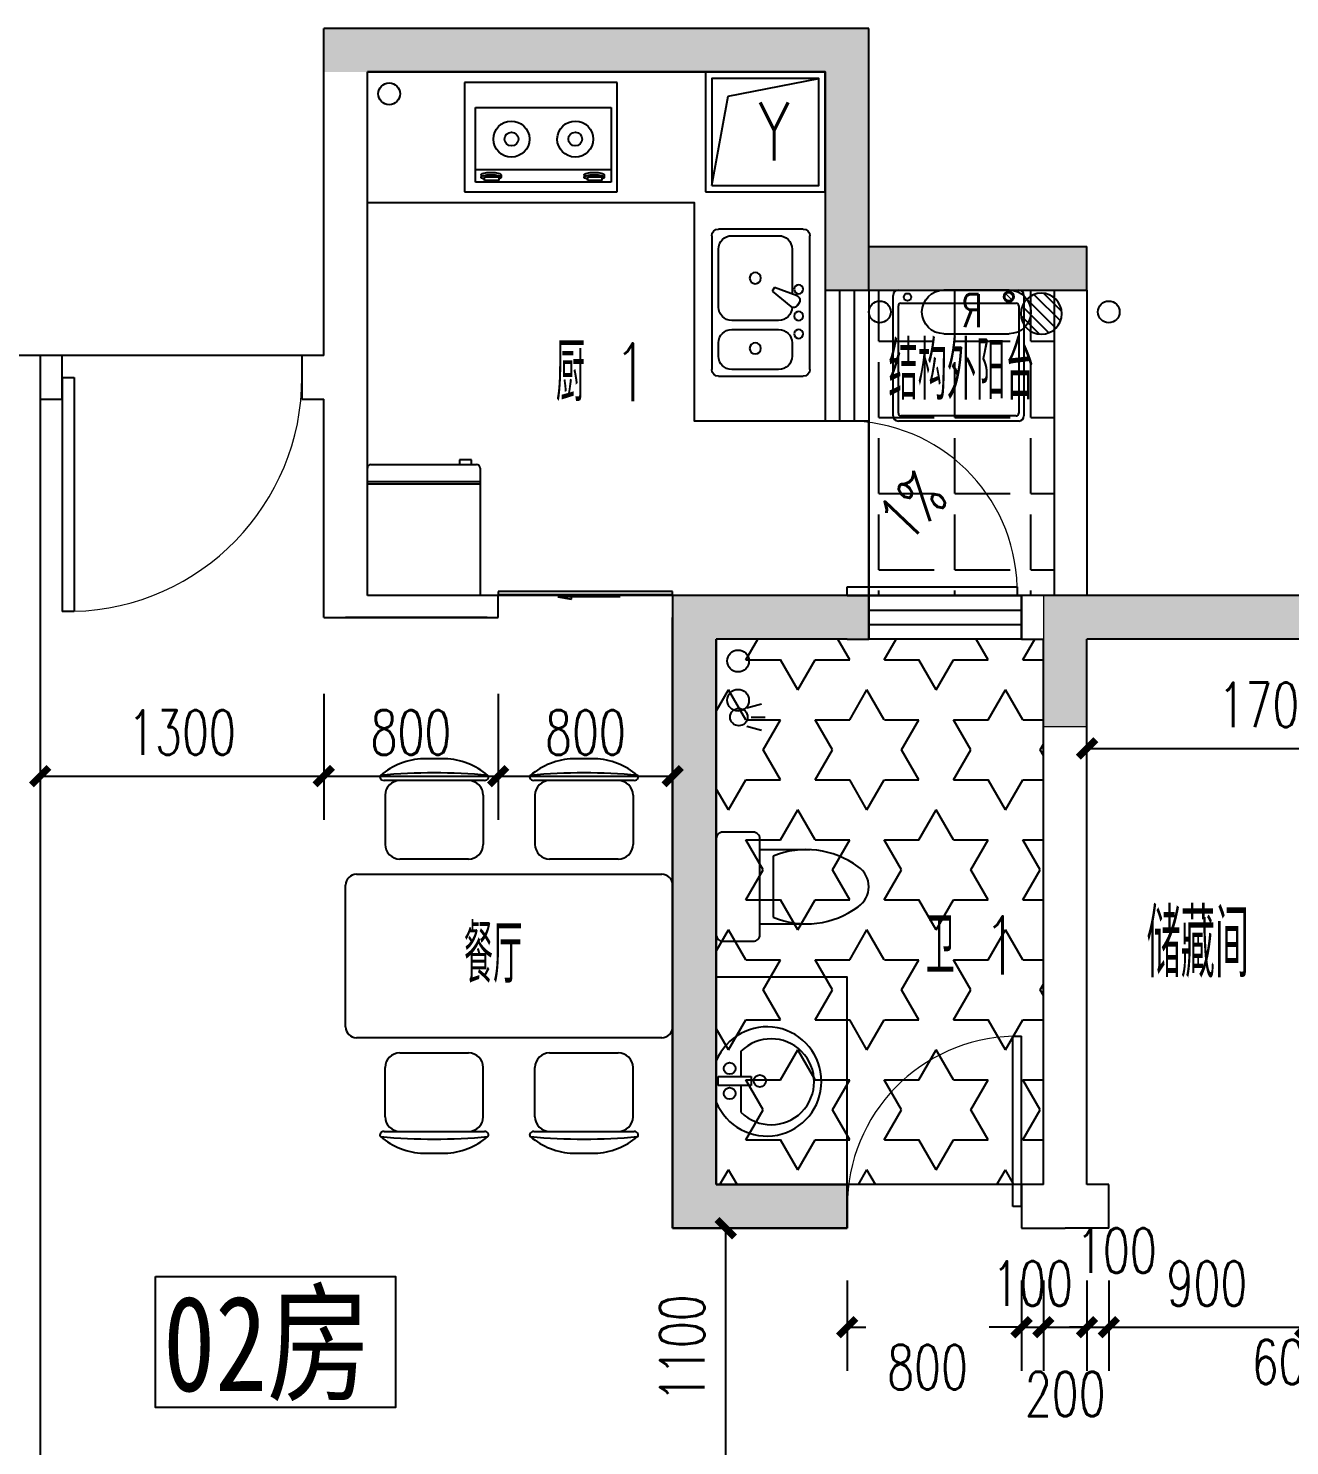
# Model space of a CAD drawing. Extents: x 184967 to 628822, y -100826 to 121332.
# Drawn here: x 321409 to 327193, y 8597 to 15093 of the extents above; entities that cross this region are included whole.
import ezdxf

# ---------------------------------------------------------------- set-up
doc = ezdxf.new("R2010")
doc.units = 0
doc.header["$MEASUREMENT"] = 0
doc.linetypes.add('DASH', pattern=[0.35, 0.25, -0.1])
for name, color, linetype in [('1-涂料1', 251, 'Continuous'), ('EQUIP_地漏', 7, 'Continuous'), ('fur', 252, 'Continuous'), ('lvtry', 9, 'Continuous'), ('PS', 60, 'Continuous'), ('pub_dim1', 190, 'Continuous'), ('PUB_TEXT', 7, 'Continuous'), ('TEXT', 7, 'Continuous'), ('VPIPE-废水', 31, 'TG_F'), ('VPIPE-污水', 2, 'DASH'), ('VPIPE-给水', 3, 'TG_J'), ('VPIPE-通气', 7, 'TG_T'), ('WALL', 145, 'Continuous'), ('WINDOW', 141, 'Continuous'), ('热水器', 1, 'Continuous'), ('看线', 67, 'Continuous'), ('降板填充', 251, 'Continuous')]:
    doc.layers.add(name, color=color, linetype=linetype)
doc.layers.add('4#6#-col-2F~31F$0$COLU', color=7, linetype='Continuous', lineweight=0)
doc.layers.add('4#6#-col-2F~31F$0$COLU_HATCH', color=251, linetype='Continuous', lineweight=0)
doc.styles.add('-宋体', font='', dxfattribs={"width": 0.7})
doc.styles.add('_TCH_DIM', font='SIMPLEX', dxfattribs={"bigfont": 'GBCBIG'})
doc.styles.add('_TCH_DIM_T3', font='SIMPLEX', dxfattribs={"width": 0.705882, "bigfont": 'GBCBIG'})
doc.styles.add('DIM_FONT', font='SIMPLEX.shx', dxfattribs={"width": 0.8})
doc.styles.add('TG_LINETYPE', font='GBXWXT', dxfattribs={"width": 0.7, "height": 3, "bigfont": 'GBCBIG'})
doc.styles.add('宋体', font='romans.shx', dxfattribs={"height": 2, "bigfont": 'gbcbig.shx'})
doc.styles.get('-宋体').set_extended_font_data('SimSun')
doc.linetypes.add('TG_F', pattern='A,3,-0.34,["F",TG_LINETYPE,S=0.1,R=0,X=-0.2,Y=-0.08],0', length=3.34)
doc.linetypes.add('TG_J', pattern='A,3,-0.34,["J",TG_LINETYPE,S=0.1,R=0,X=-0.2,Y=-0.08],0', length=3.34)
doc.linetypes.add('TG_T', pattern='A,2,-0.3,["T",TG_LINETYPE,S=0.1,R=0,X=-0.23,Y=-0.1],0', length=2.3)
doc.dimstyles.new('_TCH_ARCH&&80', dxfattribs={"dimtxt": 204, "dimasz": 80, "dimexe": 200, "dimexo": 240, "dimgap": 98, "dimtad": 1, "dimdec": 0, "dimzin": 0, "dimdsep": 46, "dimtxsty": '_TCH_DIM_T3', "dimblk": 'ARCHTICK', "dimcen": 0.09, "dimclrt": 7, "dimazin": 2, "dimtfac": 1, "dimtdec": 0, "dimtix": 1, "dimtmove": 2, "dimatfit": 3, "dimfxl": 0, "dimtolj": 1, "dimtzin": 0, "dimarcsym": 0})

# ---------------------------------------------------------------- blocks, each defined once
blk = doc.blocks.new('R')
at = {"layer": '热水器'}
for points in [[(394599.3, -34606.2), (394899.3, -34606.2)], [(394899.3, -34806.2), (394599.3, -34806.2)]]:
    blk.add_lwpolyline(points, dxfattribs=at)
for centre, start, end in [((394599.3, -34706.2), 90, 270), ((394899.3, -34706.2), 270, 90)]:
    blk.add_arc(centre, 100, start, end, dxfattribs=at)
at = {"layer": '热水器', "style": '宋体', "width": 0.7}
blk.add_text('R', height=151.9, dxfattribs=at).set_placement((394721.3, -34776.2))
blk = doc.blocks.new('$plan$00000401')
for p, q in [((-276, 0), (276, 0)), ((-300, -576), (-300, -24)), ((-276, -528), (-276, -35.6)), ((-264, -23.6), (264, -23.6)), ((276, -35.6), (276, -528)), ((300, -24), (300, -576)), ((264, -540), (-264, -540)), ((276, -600), (-276, -600))]:
    blk.add_line(p, q)
at = {"lineweight": 13}
blk.add_line((-218.2, -581.8), (-242.5, -557.6), dxfattribs=at)
for centre, radius in [((-230.4, -569.7), 23.2), ((234, -568), 17.2)]:
    blk.add_circle(centre, radius)
blk.add_circle((-230.4, -569.7), 17.2, dxfattribs=at)
for centre, radius, start, end in [((-276, -24), 24, 90, 180), ((276, -24), 24, 0, 90), ((-264, -35.6), 12, 90, 180), ((264, -35.6), 12, 0, 90), ((-276, -576), 24, 180, 270), ((-264, -528), 12, 180, 270), ((264, -528), 12, 270, 0), ((276, -576), 24, 270, 0)]:
    blk.add_arc(centre, radius, start, end)
blk = doc.blocks.new('$TwtSys$00000141')
for p, q in [((-94.2, 7.7), (-10.1, 91.8)), ((-94.2, 7.7), (-10.1, 91.8)), ((-87.2, -35.1), (35.1, 87.2)), ((-87.2, -35.1), (35.1, 87.2)), ((-66.5, -66.5), (66.5, 66.5)), ((-66.5, -66.5), (66.5, 66.5)), ((-32.4, -87.1), (87.6, 32.9)), ((-32.4, -87.1), (87.6, 32.9)), ((11.4, -92.3), (92.3, -11.4)), ((11.4, -92.3), (92.3, -11.4))]:
    blk.add_line(p, q)
blk.add_circle((0, 0), 94)
blk.add_circle((0, 0), 94)
blk = doc.blocks.new('DSED')
at = {"layer": 'fur'}
for p, q in [((152987.7, 44286.9), (153637.7, 44286.9)), ((152937.7, 42836.9), (152937.7, 44236.9)), ((153687.7, 44236.9), (153687.7, 42836.9)), ((152508.4, 44110.3), (152508.4, 43650.3)), ((152575.9, 44105.3), (152800.9, 44105.3)), ((154049.4, 44105.3), (153824.4, 44105.3)), ((154116.9, 43650.3), (154116.9, 44110.3)), ((152868.4, 44037.8), (152868.4, 43722.8)), ((153756.9, 43722.8), (153756.9, 44037.8)), ((152408.4, 43929.9), (152408.4, 43830.8)), ((154216.9, 43830.8), (154216.9, 43929.9)), ((152575.9, 43655.3), (152800.9, 43655.3)), ((154049.4, 43655.3), (153824.4, 43655.3)), ((152508.4, 43423.5), (152508.4, 42963.5)), ((152575.9, 43418.5), (152800.9, 43418.5)), ((154049.4, 43418.5), (153824.4, 43418.5)), ((154116.9, 42963.5), (154116.9, 43423.5)), ((152868.4, 43351), (152868.4, 43036)), ((153756.9, 43036), (153756.9, 43351)), ((152408.4, 43243.1), (152408.4, 43143.9)), ((154216.9, 43143.9), (154216.9, 43243.1)), ((152575.9, 42968.5), (152800.9, 42968.5)), ((154049.4, 42968.5), (153824.4, 42968.5)), ((153637.7, 42786.9), (152987.7, 42786.9))]:
    blk.add_line(p, q, dxfattribs=at)
for centre, radius, start, end in [((152987.7, 44236.9), 50, 90, 180), ((153637.7, 44236.9), 50, 0, 90), ((152723.9, 43920.2), 315.6, 139.27346, 178.23486), ((155186.3, 43880.3), 2712.7, 174.8023, 185.1977), ((152492.3, 44119.6), 10, 67.33001, 139.27346), ((152488.4, 44110.3), 20, 0, 67.33001), ((154136.9, 44110.3), 20, 112.66999, 180), ((154133.1, 44119.6), 10, 40.72654, 112.66999), ((153901.5, 43920.2), 315.6, 1.76514, 40.72654), ((151439.1, 43880.3), 2712.7, 354.8023, 5.1977), ((152575.9, 44037.8), 67.5, 90, 180), ((152800.9, 44037.8), 67.5, 0, 90), ((153824.4, 44037.8), 67.5, 90, 180), ((154049.4, 44037.8), 67.5, 0, 90), ((152723.9, 43840.5), 315.6, 181.76514, 220.72654), ((153901.5, 43840.5), 315.6, 319.27346, 358.23486), ((152575.9, 43722.8), 67.5, 180, 270), ((152800.9, 43722.8), 67.5, 270, 0), ((153824.4, 43722.8), 67.5, 180, 270), ((154049.4, 43722.8), 67.5, 270, 0), ((152492.3, 43641.1), 10, 220.72654, 292.66999), ((152488.4, 43650.3), 20, 292.66999, 0), ((154136.9, 43650.3), 20, 180, 247.33001), ((154133.1, 43641.1), 10, 247.33001, 319.27346), ((152723.9, 43233.3), 315.6, 139.27346, 178.23486), ((155186.3, 43193.5), 2712.7, 174.8023, 185.1977), ((152492.3, 43432.7), 10, 67.33001, 139.27346), ((152488.4, 43423.5), 20, 0, 67.33001), ((152575.9, 43351), 67.5, 90, 180), ((152800.9, 43351), 67.5, 0, 90), ((153824.4, 43351), 67.5, 90, 180), ((154049.4, 43351), 67.5, 0, 90), ((154136.9, 43423.5), 20, 112.66999, 180), ((154133.1, 43432.7), 10, 40.72654, 112.66999), ((153901.5, 43233.3), 315.6, 1.76514, 40.72654), ((151439.1, 43193.5), 2712.7, 354.8023, 5.1977), ((152723.9, 43153.7), 315.6, 181.76514, 220.72654), ((153901.5, 43153.7), 315.6, 319.27346, 358.23486), ((152575.9, 43036), 67.5, 180, 270), ((152800.9, 43036), 67.5, 270, 0), ((153824.4, 43036), 67.5, 180, 270), ((154049.4, 43036), 67.5, 270, 0), ((152492.3, 42954.3), 10, 220.72654, 292.66999), ((152488.4, 42963.5), 20, 292.66999, 0), ((154136.9, 42963.5), 20, 180, 247.33001), ((154133.1, 42954.3), 10, 247.33001, 319.27346), ((152987.7, 42836.9), 50, 180, 270), ((153637.7, 42836.9), 50, 270, 0)]:
    blk.add_arc(centre, radius, start, end, dxfattribs=at)
blk = doc.blocks.new('A$C59110635')
at = {"layer": 'lvtry', "ltscale": 10000}
for p, q in [((54.9, 539), (470, 620)), ((-20, 130), (54.9, 539))]:
    blk.add_line(p, q, dxfattribs=at)
for points in [[(-50, 100), (500, 100), (500, 650), (-50, 650)], [(-20, 130), (470, 130), (470, 620), (-20, 620)]]:
    blk.add_lwpolyline(points, close=True, dxfattribs=at)
at = {"layer": 'PUB_TEXT', "style": '宋体', "width": 0.7}
blk.add_text('Y', height=265.8, dxfattribs=at).set_placement((193.9, 243.8))
blk = doc.blocks.new('$plan$00001601')
at = {"layer": 'lvtry'}
for p, q in [((-350, 15.5, 0), (350, 15.5, 0)), ((-350, -484.5, 0), (-350, 15.5, 0)), ((350, 15.5, 0), (350, -484.5, 0)), ((-323.5, -97.6, 0), (-323.5, -440, 0)), ((299.3, -97.6, 0), (-323.5, -97.6, 0)), ((299.3, -440, 0), (299.3, -97.6, 0)), ((-323.5, -384.3, 0), (299.3, -384.3, 0)), ((-323.5, -440, 0), (299.3, -440, 0)), ((-290.9, -406.5, 0), (-290.8, -418.2, 0)), ((-215.7, -416, 0), (-280.4, -416, 0)), ((-280.4, -416, 0), (-280.4, -432.6, 0)), ((-280.4, -432.6, 0), (-215.7, -432.6, 0)), ((-215.7, -432.6, 0), (-215.7, -416, 0)), ((-199.1, -407.7, 0), (-199.1, -418.2, 0)), ((182.1, -406.5, 0), (182.2, -418.2, 0)), ((192.6, -416, 0), (192.6, -432.6, 0)), ((257.3, -416, 0), (192.6, -416, 0)), ((192.6, -432.6, 0), (257.3, -432.6, 0)), ((257.3, -432.6, 0), (257.3, -416, 0)), ((273.9, -407.7, 0), (273.9, -418.2, 0)), ((350, -484.5, 0), (-350, -484.5, 0))]:
    blk.add_line(p, q, dxfattribs=at)
for points in [[(-199.1, -407.7, 0.259034), (-201, -404.3, 0.076276), (-212.5, -399.3, 0.036515), (-226.1, -396.9, 0.026615), (-244.9, -395.9, 0.026615), (-263.8, -396.9, 0.036515), (-277.3, -399.3, 0.076276), (-288.9, -404.3, 0.259034), (-290.8, -407.7, 0.078462), (-290.6, -408.9, 0.056762)], [(-199.1, -418.2, 0.259034), (-201, -414.8, 0.076276), (-212.5, -409.9, 0.036515), (-226.1, -407.4, 0.026615), (-244.9, -406.4, 0.026615), (-263.8, -407.4, 0.036515), (-277.3, -409.9, 0.076276), (-288.9, -414.8, 0.259034), (-290.8, -418.2, 0.259034), (-288.9, -421.6, 0.056762), (-280.4, -425.6, 0.036515)], [(-215.7, -427.3, 0.008736), (-212.5, -426.6, 0.076276), (-201, -421.6, 0.259034), (-199.1, -418.2, 0.259034)], [(273.9, -407.7, 0.259034), (272, -404.3, 0.076276), (260.5, -399.3, 0.036515), (246.9, -396.9, 0.026615), (228.1, -395.9, 0.026615), (209.2, -396.9, 0.036515), (195.7, -399.3, 0.076276), (184.1, -404.3, 0.259034), (182.2, -407.7, 0.078462), (182.4, -408.9, 0.056762)], [(273.9, -418.2, 0.259034), (272, -414.8, 0.076276), (260.5, -409.9, 0.036515), (246.9, -407.4, 0.026615), (228.1, -406.4, 0.026615), (209.2, -407.4, 0.036515), (195.7, -409.9, 0.076276), (184.1, -414.8, 0.259034), (182.2, -418.2, 0.259034), (184.1, -421.6, 0.056762), (192.6, -425.6, 0.036515)], [(257.3, -427.3, 0.008736), (260.5, -426.6, 0.076276), (272, -421.6, 0.259034), (273.9, -418.2, 0.259034)]]:
    blk.add_lwpolyline(points, format="xyb", dxfattribs=at)
for centre, radius, start, end in [((-158.4, -243, 0), 82.5, 0.96398, 0), ((134.3, -243, 0), 82.5, 180, 179.03602), ((-158.4, -243, 0), 31.6, 0.65318, 0), ((134.3, -243, 0), 31.6, 180, 179.34682)]:
    blk.add_arc(centre, radius, start, end, dxfattribs=at)
blk = doc.blocks.new('M_E25ESP')
at = {"layer": 'lvtry'}
for p, q in [((30.7, 337.5), (419.3, 337.5)), ((0, -306.8), (0, 306.8)), ((358, 306.8), (143.2, 306.8)), ((450, 306.8), (450, -306.8)), ((81.8, 245.5), (81.8, 40)), ((419.3, -20.5), (419.3, 245.5)), ((58.9, 31.4), (162.5, 70.2)), ((162.5, 70.2), (172.8, 52.5)), ((48.4, 2), (56.6, -12.3)), ((172.8, 52.5), (87.3, -17.8)), ((143.2, -81.8), (358, -81.8)), ((358, -122.7), (143.2, -122.7)), ((81.8, -184.1), (81.8, -245.5)), ((419.3, -245.5), (419.3, -184.1)), ((143.2, -306.8), (358, -306.8)), ((419.3, -337.5), (30.7, -337.5))]:
    blk.add_line(p, q, dxfattribs=at)
for centre, radius in [((250.6, 112.5), 25.6), ((51.1, 61.4), 20.5), ((51.1, -61.4), 20.5), ((51.1, -143.2), 20.5), ((250.6, -209.7), 25.6)]:
    blk.add_circle(centre, radius, dxfattribs=at)
for centre, radius, start, end in [((30.7, 306.8), 30.7, 90, 180), ((419.3, 306.8), 30.7, 0, 90), ((143.2, 245.5), 61.4, 90, 180), ((358, 245.5), 61.4, 0, 90), ((66.1, 12.3), 20.5, 110.53768, 210), ((74.3, -2), 20.5, 210, 309.46232), ((143.2, -20.5), 61.4, 180, 270), ((358, -20.5), 61.4, 270, 0), ((143.2, -184.1), 61.4, 90, 180), ((358, -184.1), 61.4, 0, 90), ((143.2, -245.5), 61.4, 180, 270), ((358, -245.5), 61.4, 270, 0), ((30.7, -306.8), 30.7, 180, 270), ((419.3, -306.8), 30.7, 270, 0)]:
    blk.add_arc(centre, radius, start, end, dxfattribs=at)
at = {"layer": 'lvtry', "style": 'DIM_FONT', "width": 0.8, "flags": 9}
for tag in ['YSIZE', 'XSIZE']:
    blk.add_attdef(tag, (0, 0), '', height=0.5, dxfattribs=at)
blk = doc.blocks.new('$PLAN$00000400')
at = {"layer": 'lvtry', "linetype": 'ByBlock'}
for p, q in [((-517, 0), (0, 0)), ((-517, -583.8), (-517, 0)), ((0, 0), (0, -583.8)), ((0, -511.5), (-517, -511.5)), ((0, -522.6), (-517, -522.6)), ((-16.7, -600.4), (-500.3, -600.4)), ((-477.5, -600.4), (-477.5, -622.7)), ((-477.5, -622.7), (-421.9, -622.7)), ((-421.9, -622.7), (-421.9, -600.4))]:
    blk.add_line(p, q, dxfattribs=at)
for centre, start, end in [((-500.3, -583.8), 180, 270), ((-16.7, -583.8), 270, 0)]:
    blk.add_arc(centre, 16.7, start, end, dxfattribs=at)
blk = doc.blocks.new('$plan$00001628')
for p, q in [((-20.3, 0), (20.3, 0)), ((20.3, 0), (20.3, -150)), ((-20.3, -150), (-20.3, 0)), ((-23.4, -103.9), (-143.6, -103.9)), ((136, -103.9), (23.5, -103.9)), ((20.3, -150), (-20.3, -150))]:
    blk.add_line(p, q)
blk.add_lwpolyline([(-96.6, 9.3, 5.110404), (92.2, 9.3)], format="xyb", close=True)
for centre, radius in [((-57.2, -52), 26.7), ((57.2, -52), 26.7), ((0, -190.1), 27.8)]:
    blk.add_circle(centre, radius)
blk.add_arc((-3.8, -242.5), 196.9, 135.25267, 44.74733)
blk = doc.blocks.new('$plan$00001613')
at = {"layer": 'lvtry'}
for p, q in [((-260.4, -139.7), (-260.4, 139.7)), ((-200, 169.7), (-200, -169.7))]:
    blk.add_line(p, q, dxfattribs=at)
blk.add_lwpolyline([(-430.4, -169.7), (-200, -169.7), (-200, -220, 0.414214), (-170, -250), (-30, -250, 0.414214), (0, -220), (0, 220, 0.414214), (-30, 250), (-170, 250, 0.414214), (-200, 220), (-200, 169.7), (-430.4, 169.7)], format="xyb", dxfattribs=at)
for centre, radius, start, end in [((-412.8, -227.4), 397.5, 67.45048, 126.63814), ((-589.6, 0), 109.8, 123.45086, 236.54914), ((-412.8, 227.4), 397.5, 233.36186, 292.54952)]:
    blk.add_arc(centre, radius, start, end, dxfattribs=at)
blk = doc.blocks.new('A$C0AC6221F')
at = {"layer": 'lvtry'}
for p, q in [((101.2, 175.9), (144.5, 251.1)), ((155.6, 155.6), (212.1, 212.1)), ((175.9, 101.2), (251.1, 144.5))]:
    blk.add_line(p, q, dxfattribs=at)
blk.add_circle((106.1, 106.1), 50, dxfattribs=at)
blk = doc.blocks.new('_ArchTick')
at = {"color": 0, "linetype": 'ByBlock', "const_width": 0.4}
blk.add_lwpolyline([(-0.5, -0.5), (0.5, 0.5)], dxfattribs=at)
blk = doc.blocks.new('*D613')
at = {"layer": 'Defpoints', "color": 0, "transparency": 16777216}
for p in [(324606.7, 9593.4), (325137.1, 9593.4), (325137.1, 8493.4)]:
    blk.add_point(p, dxfattribs=at)
at = {"layer": 'pub_dim1', "color": 0, "lineweight": -2, "transparency": 16777216}
for p, q in [((324897.1, 9593.4), (324406.7, 9593.4)), ((324606.7, 8493.4), (324606.7, 9593.4)), ((324897.1, 8493.4), (324406.7, 8493.4))]:
    blk.add_line(p, q, dxfattribs=at)
at = {"layer": 'pub_dim1', "color": 0, "lineweight": -2, "transparency": 16777216, "xscale": 80, "yscale": 80, "zscale": 80}
for p, rotation in [((324606.7, 9593.4), 90), ((324606.7, 8493.4), 270)]:
    blk.add_blockref('_ArchTick', p, dxfattribs=dict(at, rotation=rotation))
at = {"layer": 'pub_dim1', "color": 7, "transparency": 16777216, "insert": (324406.7, 9043.4), "char_height": 204, "attachment_point": 5, "rotation": 90, "style": '_TCH_DIM_T3'}
blk.add_mtext('\\A1;1100', dxfattribs=at)
blk = doc.blocks.new('*D614')
at = {"layer": 'Defpoints', "color": 0, "transparency": 16777216}
for p in [(325163.6, 9593.4), (325963.6, 9593.4), (325963.6, 9139.6)]:
    blk.add_point(p, dxfattribs=at)
at = {"layer": 'pub_dim1', "color": 0, "lineweight": -2, "transparency": 16777216}
for p, q in [((325163.6, 9353.4), (325163.6, 8939.6)), ((325963.6, 9353.4), (325963.6, 8939.6)), ((325163.6, 9139.6), (325249, 9139.6)), ((325963.6, 9139.6), (325815.2, 9139.6))]:
    blk.add_line(p, q, dxfattribs=at)
at = {"layer": 'pub_dim1', "color": 0, "lineweight": -2, "transparency": 16777216, "xscale": 80, "yscale": 80, "zscale": 80, "rotation": 180}
blk.add_blockref('_ArchTick', (325163.6, 9139.6), dxfattribs=at)
at = {"layer": 'pub_dim1', "color": 0, "lineweight": -2, "transparency": 16777216, "xscale": 80, "yscale": 80, "zscale": 80}
blk.add_blockref('_ArchTick', (325963.6, 9139.6), dxfattribs=at)
at = {"layer": 'pub_dim1', "color": 7, "transparency": 16777216, "insert": (325532.1, 8956.3), "char_height": 204, "attachment_point": 5, "style": '_TCH_DIM_T3'}
blk.add_mtext('\\A1;800', dxfattribs=at)
blk = doc.blocks.new('*D615')
at = {"layer": 'Defpoints', "color": 0, "transparency": 16777216}
for p in [(325963.6, 9593.4), (326063.4, 9593.4), (326063.4, 9139.6)]:
    blk.add_point(p, dxfattribs=at)
at = {"layer": 'pub_dim1', "color": 0, "lineweight": -2, "transparency": 16777216}
for p, q in [((325963.6, 9353.4), (325963.6, 8939.6)), ((326063.4, 9353.4), (326063.4, 8939.6)), ((325963.6, 9139.6), (325883.6, 9139.6)), ((325963.6, 9139.6), (326063.4, 9139.6)), ((326063.4, 9139.6), (326143.4, 9139.6))]:
    blk.add_line(p, q, dxfattribs=at)
at = {"layer": 'pub_dim1', "color": 0, "lineweight": -2, "transparency": 16777216, "xscale": 80, "yscale": 80, "zscale": 80}
blk.add_blockref('_ArchTick', (325963.6, 9139.6), dxfattribs=at)
at = {"layer": 'pub_dim1', "color": 0, "lineweight": -2, "transparency": 16777216, "xscale": 80, "yscale": 80, "zscale": 80, "rotation": 180}
blk.add_blockref('_ArchTick', (326063.4, 9139.6), dxfattribs=at)
at = {"layer": 'pub_dim1', "color": 7, "transparency": 16777216, "insert": (326013.5, 9339.6), "char_height": 204, "attachment_point": 5, "style": '_TCH_DIM_T3'}
blk.add_mtext('\\A1;100', dxfattribs=at)
blk = doc.blocks.new('*D616')
at = {"layer": 'Defpoints', "color": 0, "transparency": 16777216}
for p in [(326063.4, 9593.4), (326263.4, 9593.4), (326263.4, 9139.6)]:
    blk.add_point(p, dxfattribs=at)
at = {"layer": 'pub_dim1', "color": 0, "lineweight": -2, "transparency": 16777216}
for p, q in [((326063.4, 9353.4), (326063.4, 8939.6)), ((326263.4, 9353.4), (326263.4, 8939.6)), ((326063.4, 9139.6), (326263.4, 9139.6))]:
    blk.add_line(p, q, dxfattribs=at)
at = {"layer": 'pub_dim1', "color": 0, "lineweight": -2, "transparency": 16777216, "xscale": 80, "yscale": 80, "zscale": 80, "rotation": 180}
blk.add_blockref('_ArchTick', (326063.4, 9139.6), dxfattribs=at)
at = {"layer": 'pub_dim1', "color": 0, "lineweight": -2, "transparency": 16777216, "xscale": 80, "yscale": 80, "zscale": 80}
blk.add_blockref('_ArchTick', (326263.4, 9139.6), dxfattribs=at)
at = {"layer": 'pub_dim1', "color": 7, "transparency": 16777216, "insert": (326163.4, 8833.7), "char_height": 204, "attachment_point": 5, "style": '_TCH_DIM_T3'}
blk.add_mtext('\\A1;200', dxfattribs=at)
blk = doc.blocks.new('*D617')
at = {"layer": 'Defpoints', "color": 0, "transparency": 16777216}
for p in [(326263.4, 9593.4), (326363.4, 9593.4), (326363.4, 9139.6)]:
    blk.add_point(p, dxfattribs=at)
at = {"layer": 'pub_dim1', "color": 0, "lineweight": -2, "transparency": 16777216}
for p, q in [((326263.4, 9353.4), (326263.4, 8939.6)), ((326363.4, 9353.4), (326363.4, 8939.6)), ((326263.4, 9139.6), (326183.4, 9139.6)), ((326263.4, 9139.6), (326363.4, 9139.6)), ((326363.4, 9139.6), (326443.4, 9139.6))]:
    blk.add_line(p, q, dxfattribs=at)
at = {"layer": 'pub_dim1', "color": 0, "lineweight": -2, "transparency": 16777216, "xscale": 80, "yscale": 80, "zscale": 80}
blk.add_blockref('_ArchTick', (326263.4, 9139.6), dxfattribs=at)
at = {"layer": 'pub_dim1', "color": 0, "lineweight": -2, "transparency": 16777216, "xscale": 80, "yscale": 80, "zscale": 80, "rotation": 180}
blk.add_blockref('_ArchTick', (326363.4, 9139.6), dxfattribs=at)
at = {"layer": 'pub_dim1', "color": 7, "transparency": 16777216, "insert": (326398, 9490.9), "char_height": 204, "attachment_point": 5, "style": '_TCH_DIM_T3'}
blk.add_mtext('\\A1;100', dxfattribs=at)
blk = doc.blocks.new('*D618')
at = {"layer": 'Defpoints', "color": 0, "transparency": 16777216}
for p in [(326363.4, 9593.4), (327263.4, 9593.4), (327263.4, 9139.6)]:
    blk.add_point(p, dxfattribs=at)
at = {"layer": 'pub_dim1', "color": 0, "lineweight": -2, "transparency": 16777216}
for p, q in [((326363.4, 9353.4), (326363.4, 8939.6)), ((327263.4, 9353.4), (327263.4, 8939.6)), ((326363.4, 9139.6), (327263.4, 9139.6))]:
    blk.add_line(p, q, dxfattribs=at)
at = {"layer": 'pub_dim1', "color": 0, "lineweight": -2, "transparency": 16777216, "xscale": 80, "yscale": 80, "zscale": 80, "rotation": 180}
blk.add_blockref('_ArchTick', (326363.4, 9139.6), dxfattribs=at)
at = {"layer": 'pub_dim1', "color": 0, "lineweight": -2, "transparency": 16777216, "xscale": 80, "yscale": 80, "zscale": 80}
blk.add_blockref('_ArchTick', (327263.4, 9139.6), dxfattribs=at)
at = {"layer": 'pub_dim1', "color": 7, "transparency": 16777216, "insert": (326813.4, 9339.6), "char_height": 204, "attachment_point": 5, "style": '_TCH_DIM_T3'}
blk.add_mtext('\\A1;900', dxfattribs=at)
blk = doc.blocks.new('*D619')
at = {"layer": 'Defpoints', "color": 0, "transparency": 16777216}
for p in [(327263.4, 9593.4), (327863.4, 9593.4), (327863.4, 9139.6)]:
    blk.add_point(p, dxfattribs=at)
at = {"layer": 'pub_dim1', "color": 0, "lineweight": -2, "transparency": 16777216}
for p, q in [((327263.4, 9353.4), (327263.4, 8939.6)), ((327863.4, 9353.4), (327863.4, 8939.6)), ((327263.4, 9139.6), (327863.4, 9139.6))]:
    blk.add_line(p, q, dxfattribs=at)
at = {"layer": 'pub_dim1', "color": 0, "lineweight": -2, "transparency": 16777216, "xscale": 80, "yscale": 80, "zscale": 80, "rotation": 180}
blk.add_blockref('_ArchTick', (327263.4, 9139.6), dxfattribs=at)
at = {"layer": 'pub_dim1', "color": 0, "lineweight": -2, "transparency": 16777216, "xscale": 80, "yscale": 80, "zscale": 80}
blk.add_blockref('_ArchTick', (327863.4, 9139.6), dxfattribs=at)
at = {"layer": 'pub_dim1', "color": 7, "transparency": 16777216, "insert": (327203.6, 8979.9), "char_height": 204, "attachment_point": 5, "style": '_TCH_DIM_T3'}
blk.add_mtext('\\A1;600', dxfattribs=at)
blk = doc.blocks.new('*D620')
at = {"layer": 'Defpoints', "color": 0, "transparency": 16777216}
for p in [(323563.4, 12283), (324363.4, 12283), (324363.4, 11665.6)]:
    blk.add_point(p, dxfattribs=at)
at = {"layer": 'pub_dim1', "color": 0, "lineweight": -2, "transparency": 16777216}
for p, q in [((323563.4, 12043), (323563.4, 11465.6)), ((324363.4, 12043), (324363.4, 11465.6)), ((323563.4, 11665.6), (324363.4, 11665.6))]:
    blk.add_line(p, q, dxfattribs=at)
at = {"layer": 'pub_dim1', "color": 0, "lineweight": -2, "transparency": 16777216, "xscale": 80, "yscale": 80, "zscale": 80, "rotation": 180}
blk.add_blockref('_ArchTick', (323563.4, 11665.6), dxfattribs=at)
at = {"layer": 'pub_dim1', "color": 0, "lineweight": -2, "transparency": 16777216, "xscale": 80, "yscale": 80, "zscale": 80}
blk.add_blockref('_ArchTick', (324363.4, 11665.6), dxfattribs=at)
at = {"layer": 'pub_dim1', "color": 7, "transparency": 16777216, "insert": (323963.4, 11865.6), "char_height": 204, "attachment_point": 5, "style": '_TCH_DIM_T3'}
blk.add_mtext('\\A1;800', dxfattribs=at)
blk = doc.blocks.new('*D621')
at = {"layer": 'Defpoints', "color": 0, "transparency": 16777216}
for p in [(322763.4, 12283), (323563.4, 12283), (323563.4, 11665.6)]:
    blk.add_point(p, dxfattribs=at)
at = {"layer": 'pub_dim1', "color": 0, "lineweight": -2, "transparency": 16777216}
for p, q in [((322763.4, 12043), (322763.4, 11465.6)), ((323563.4, 12043), (323563.4, 11465.6)), ((322763.4, 11665.6), (323563.4, 11665.6))]:
    blk.add_line(p, q, dxfattribs=at)
at = {"layer": 'pub_dim1', "color": 0, "lineweight": -2, "transparency": 16777216, "xscale": 80, "yscale": 80, "zscale": 80, "rotation": 180}
blk.add_blockref('_ArchTick', (322763.4, 11665.6), dxfattribs=at)
at = {"layer": 'pub_dim1', "color": 0, "lineweight": -2, "transparency": 16777216, "xscale": 80, "yscale": 80, "zscale": 80}
blk.add_blockref('_ArchTick', (323563.4, 11665.6), dxfattribs=at)
at = {"layer": 'pub_dim1', "color": 7, "transparency": 16777216, "insert": (323163.4, 11865.6), "char_height": 204, "attachment_point": 5, "style": '_TCH_DIM_T3'}
blk.add_mtext('\\A1;800', dxfattribs=at)
blk = doc.blocks.new('*D622')
at = {"layer": 'Defpoints', "color": 0, "transparency": 16777216}
for p in [(321463.4, 12283), (322763.4, 12283), (322763.4, 11665.6)]:
    blk.add_point(p, dxfattribs=at)
at = {"layer": 'pub_dim1', "color": 0, "lineweight": -2, "transparency": 16777216}
for p, q in [((321463.4, 12043), (321463.4, 11465.6)), ((322763.4, 12043), (322763.4, 11465.6)), ((321463.4, 11665.6), (322763.4, 11665.6))]:
    blk.add_line(p, q, dxfattribs=at)
at = {"layer": 'pub_dim1', "color": 0, "lineweight": -2, "transparency": 16777216, "xscale": 80, "yscale": 80, "zscale": 80, "rotation": 180}
blk.add_blockref('_ArchTick', (321463.4, 11665.6), dxfattribs=at)
at = {"layer": 'pub_dim1', "color": 0, "lineweight": -2, "transparency": 16777216, "xscale": 80, "yscale": 80, "zscale": 80}
blk.add_blockref('_ArchTick', (322763.4, 11665.6), dxfattribs=at)
at = {"layer": 'pub_dim1', "color": 7, "transparency": 16777216, "insert": (322113.4, 11865.6), "char_height": 204, "attachment_point": 5, "style": '_TCH_DIM_T3'}
blk.add_mtext('\\A1;1300', dxfattribs=at)
blk = doc.blocks.new('*D623')
at = {"layer": 'Defpoints', "color": 0, "transparency": 16777216}
for p in [(327963.4, 11792.6), (326263.4, 11249), (327963.4, 11249)]:
    blk.add_point(p, dxfattribs=at)
at = {"layer": 'pub_dim1', "color": 0, "lineweight": -2, "transparency": 16777216}
for p, q in [((326263.4, 11489), (326263.4, 11992.6)), ((327963.4, 11489), (327963.4, 11992.6)), ((326263.4, 11792.6), (327963.4, 11792.6))]:
    blk.add_line(p, q, dxfattribs=at)
at = {"layer": 'pub_dim1', "color": 0, "lineweight": -2, "transparency": 16777216, "xscale": 80, "yscale": 80, "zscale": 80, "rotation": 180}
blk.add_blockref('_ArchTick', (326263.4, 11792.6), dxfattribs=at)
at = {"layer": 'pub_dim1', "color": 0, "lineweight": -2, "transparency": 16777216, "xscale": 80, "yscale": 80, "zscale": 80}
blk.add_blockref('_ArchTick', (327963.4, 11792.6), dxfattribs=at)
at = {"layer": 'pub_dim1', "color": 7, "transparency": 16777216, "insert": (327113.4, 11992.6), "char_height": 204, "attachment_point": 5, "style": '_TCH_DIM_T3'}
blk.add_mtext('\\A1;1700', dxfattribs=at)
blk = doc.blocks.new('$DorLib2D$00000001')
for p, q in [((0.45, 0.975), (0.5, 0.975)), ((0.45, 0), (0.45, 0.975)), ((0.5, 0), (0.5, 0.975)), ((0.5, 0), (0.45, 0))]:
    blk.add_line(p, q)
at = {"lineweight": 13}
blk.add_arc((0.475, 0), 0.975, 91.46928, 180, dxfattribs=at)
blk = doc.blocks.new('$DORLIB2D$00000129')
at = {"color": 0, "linetype": 'Continuous'}
for p, q in [((-0.5, 0.545), (-0.5, 0.6866)), ((-0.5, 0.6866), (0.5, 0.6866)), ((0.5, 0.6866), (0.5, 0.545)), ((0.5, 0.545), (-0.5, 0.545)), ((-0.5, 0.5), (-0.5, 0.545)), ((0.5, 0.5), (0.5, 0.545)), ((-0.2, 0.4375), (0.1584, 0.4375)), ((0.1584, 0.4375), (0.0804, 0.3408)), ((0.0804, 0.3408), (0.0804, 0.4375))]:
    blk.add_line(p, q, dxfattribs=at)
blk = doc.blocks.new('$WINLIB2D$00000001')
at = {"color": 0}
for points in [[(-0.5, 0.5), (-0.5, -0.5)], [(-0.5, 0.5), (0.5, 0.5)], [(0.5, -0.5), (0.5, 0.5)], [(0.5, 0.1667), (-0.5, 0.1667)], [(0.5, -0.1667), (-0.5, -0.1667)], [(-0.5, -0.5), (0.5, -0.5)]]:
    blk.add_lwpolyline(points, dxfattribs=at)

msp = doc.modelspace()

# ---------------------------------------------------------------- hatches: boundary and pattern name
at = {"layer": '1-涂料1'}
h = msp.add_hatch(dxfattribs=at)
h.set_pattern_fill('ANGLE', color=256, scale=100, style=0)
h.set_pattern_definition([(0, (-1737362.64, -75749.12), (0, 349.25), [254, -95.25]), (90, (-1737362.64, -75749.12), (-349.25, 2e-14), [254, -95.25])])
h.paths.add_polyline_path([(325263.4, 13893.4), (325263.4, 12493.4), (326113.4, 12493.4), (326113.4, 13893.4)])
at = {"layer": '4#6#-col-2F~31F$0$COLU_HATCH'}
for points in [[(326263.4, 13893.4), (326263.4, 14093.4), (325263.4, 14093.4), (325263.4, 15093.4), (322763.4, 15093.4), (322763.4, 14893.4), (325063.4, 14893.4), (325063.4, 13893.4)], [(325263.4, 12493.4), (325263.4, 12293.4), (324563.4, 12293.4), (324563.4, 9793.4), (325163.4, 9793.4), (325163.4, 9593.4), (324363.4, 9593.4), (324363.4, 12493.4)], [(326263.4, 12293.4), (327963.4, 12293.4), (327963.4, 12493.4), (326063.4, 12493.4), (326063.4, 11893.4), (326263.4, 11893.4)]]:
    msp.add_hatch(color=252, dxfattribs=at).paths.add_polyline_path(points)
at = {"layer": '降板填充', "linetype": 'DASH'}
h = msp.add_hatch(dxfattribs=at)
h.set_pattern_fill('STARS', color=256, scale=200, style=0)
h.set_pattern_definition([(7e-15, (-1318998.47, 57842.13), (0, 274.963), [158.75, -158.75]), (60, (-1318998.47, 57842.13), (-238.124943, 137.4815), [158.75, -158.75]), (120, (-1318919.1, 57979.6), (-238.124943, -137.4815), [158.75, -158.75])])
h.paths.add_polyline_path([(326063.4, 12293.4), (324563.4, 12293.4), (324563.4, 9793.4), (326063.4, 9793.4)])

# ---------------------------------------------------------------- linework, layer by layer
at = {"color": 1, "linetype": 'ByBlock'}
msp.add_lwpolyline([(321991.9, 9371.8), (323091.9, 9371.8), (323091.9, 8771.8), (321991.9, 8771.8)], close=True, dxfattribs=at)
at = {"layer": '4#6#-col-2F~31F$0$COLU', "color": 6}
for points in [[(325263.4, 12493.4), (325263.4, 12293.4), (324563.4, 12293.4), (324563.4, 9793.4), (325163.4, 9793.4), (325163.4, 9593.4), (324363.4, 9593.4), (324363.4, 12493.4)], [(326263.4, 12293.4), (327963.4, 12293.4), (327963.4, 12493.4), (326063.4, 12493.4), (326063.4, 11893.4), (326263.4, 11893.4)]]:
    msp.add_lwpolyline(points, close=True, dxfattribs=at)
at = {"layer": 'lvtry'}
msp.add_lwpolyline([(325063.4, 13293.4), (324463.4, 13293.4), (324463.4, 14293.4), (322963.4, 14293.4), (322963.4, 14293.4), (322963.4, 14293.4)], dxfattribs=at)
msp.add_lwpolyline([(324563.4, 9793.4), (325163.4, 9793.4), (325163.4, 10743.4), (324563.4, 10743.4)], close=True, dxfattribs=at)
at = {"layer": 'PS'}
msp.add_lwpolyline([(325462, 12684.1, 0, 0, 0), (325682.6, 12917.8, 80, 0, 0), (325888.5, 13136, 0, 0, 0)], format="xyseb", dxfattribs=at)
at = {"layer": 'VPIPE-废水', "linetype": 'Continuous'}
for centre in [(325313.2, 13793.4), (326363.2, 13793.4)]:
    msp.add_circle(centre, 50, dxfattribs=at)
at = {"layer": 'VPIPE-污水', "linetype": 'Continuous'}
msp.add_circle((324663.4, 12013.4), 50, dxfattribs=at)
at = {"layer": 'VPIPE-给水', "linetype": 'Continuous'}
msp.add_circle((323063.4, 14793.4), 50, dxfattribs=at)
at = {"layer": 'VPIPE-通气', "linetype": 'Continuous'}
msp.add_circle((324663.4, 12193.4), 50, dxfattribs=at)
at = {"layer": 'WALL'}
for p, q in [((325263.4, 15093.4), (322763.4, 15093.4)), ((322763.4, 13593.4), (322763.4, 15093.4)), ((325263.4, 13893.4), (325263.4, 15093.4)), ((325063.4, 14893.4), (322963.4, 14893.4)), ((322963.4, 13493.4), (322963.4, 14893.4)), ((325063.4, 14893.4), (325063.4, 13893.4)), ((325263.4, 14093.4), (326263.4, 14093.4)), ((326263.4, 13893.4), (326263.4, 14093.4)), ((325063.4, 13893.4), (325263.4, 13893.4)), ((325263.4, 13893.4), (326263.4, 13893.4)), ((321563.4, 13593.4), (321263.4, 13593.4)), ((321463.4, 13593.4), (321463.4, 13393.4)), ((321563.4, 13393.4), (321563.4, 13593.4)), ((322763.4, 13593.4), (322663.4, 13593.4)), ((322663.4, 13593.4), (322663.4, 13393.4)), ((322963.4, 12493.4), (322963.4, 13493.4)), ((321463.4, 13393.4), (321563.4, 13393.4)), ((321463.4, 13393.4), (321463.4, 4993.4)), ((322663.4, 13393.4), (322763.4, 13393.4)), ((322763.4, 12393.4), (322763.4, 13393.4)), ((323563.4, 12493.4), (322963.4, 12493.4)), ((323563.4, 12393.4), (323563.4, 12493.4)), ((324463.4, 12493.4), (324363.4, 12493.4)), ((324363.4, 12493.4), (324363.4, 12393.4)), ((325063.4, 12493.4), (324463.4, 12493.4)), ((325263.4, 12493.4), (325063.4, 12493.4)), ((325263.4, 12293.4), (325263.4, 12493.4)), ((326163.4, 12493.4), (325963.4, 12493.4)), ((325963.4, 12493.4), (325963.4, 12293.4)), ((327963.4, 12493.4), (326163.4, 12493.4)), ((322763.4, 12393.4), (323563.4, 12393.4)), ((323513.4, 12393.4), (322863.4, 12393.4)), ((324363.4, 12393.4), (324363.4, 9593.4)), ((324363.4, 9593.4), (324363.4, 12393.4)), ((324563.4, 12293.4), (324563.4, 9793.4)), ((324563.4, 9793.4), (324563.4, 12293.4)), ((325163.4, 12293.4), (324563.4, 12293.4)), ((325163.4, 12293.4), (325263.4, 12293.4)), ((325963.4, 12293.4), (326063.4, 12293.4)), ((326063.4, 9793.4), (326063.4, 12293.4)), ((327763.4, 12293.4), (326263.4, 12293.4)), ((326263.4, 9793.4), (326263.4, 12293.4)), ((324563.4, 9793.4), (325163.4, 9793.4)), ((325163.6, 9793.4), (324563.4, 9793.4)), ((325163.4, 9793.4), (325163.4, 9593.4)), ((325163.6, 9593.4), (325163.6, 9793.4)), ((326063.4, 9793.4), (325963.6, 9793.4)), ((325963.6, 9793.4), (325963.6, 9593.4)), ((326363.4, 9793.4), (326263.4, 9793.4)), ((326363.4, 9593.4), (326363.4, 9793.4)), ((325163.4, 9593.4), (324363.4, 9593.4)), ((324363.4, 9593.4), (325163.6, 9593.4)), ((325963.6, 9593.4), (326163.4, 9593.4)), ((326263.4, 9593.4), (326163.4, 9593.4)), ((326363.4, 9593.4), (326163.4, 9593.4))]:
    msp.add_line(p, q, dxfattribs=at)
at = {"layer": 'WINDOW'}
for p, q in [((325063.4, 13893.4), (325063.4, 13293.4)), ((325263.4, 13893.4), (325263.4, 12493.4)), ((322663.4, 13593.4), (321563.4, 13593.4)), ((325263.4, 12493.4), (325263.4, 13293.4)), ((324363.4, 12493.4), (323563.4, 12493.4)), ((325163.4, 12493.4), (325963.4, 12493.4)), ((325963.6, 9793.4), (325163.6, 9793.4))]:
    msp.add_line(p, q, dxfattribs=at)
at = {"layer": '看线'}
for points in [[(326113.4, 13893.4), (326113.4, 12493.4)], [(326263.4, 13893.4), (326263.4, 12493.4)]]:
    msp.add_lwpolyline(points, dxfattribs=at)
at = {"layer": '降板填充', "linetype": 'DASH'}
msp.add_lwpolyline([(322963.4, 12493.4), (322963.4, 14893.4), (325063.4, 14893.4), (325063.4, 13893.4), (326113.4, 13893.4), (326113.4, 12493.4)], close=True, dxfattribs=at)

# ---------------------------------------------------------------- block references
at = {"layer": 'EQUIP_地漏', "extrusion": (0, 0, -1), "zscale": -1, "rotation": 180}
msp.add_blockref('$TwtSys$00000141', (-326053.8, 13785.3), dxfattribs=at)
at = {"layer": 'fur', "rotation": 270}
msp.add_blockref('DSED', (280076.4, 164153.9), dxfattribs=at)
at = {"layer": 'lvtry'}
msp.add_blockref('A$C59110635', (324563.4, 14243.4), dxfattribs=at)
at = {"layer": 'lvtry', "xscale": -1}
msp.add_blockref('$plan$00001601', (323758.5, 14828.9, 0), dxfattribs=at)
at = {"layer": 'lvtry', "extrusion": (0, 0, -1), "zscale": -1}
msp.add_blockref('M_E25ESP', (-324992.7, 13836), dxfattribs=at)
at = {"layer": 'lvtry', "extrusion": (0, 0, -1), "xscale": -1, "zscale": -1, "rotation": 180}
msp.add_blockref('$plan$00000401', (-325674.3, 13293.4), dxfattribs=at)
at = {"layer": 'lvtry'}
for name, p, rotation in [('$PLAN$00000400', (322963.4, 12493.4), 180), ('$plan$00001613', (324563.4, 11158.6), 180), ('$plan$00001628', (324572.7, 10268.4), 90)]:
    msp.add_blockref(name, p, dxfattribs=dict(at, rotation=rotation))
at = {"layer": 'lvtry', "xscale": 0.8000001909018977, "yscale": 0.8000001909018977, "zscale": 0.8000001909018977, "rotation": 315.0000000058955}
msp.add_blockref('A$C0AC6221F', (324546.9, 11936.2), dxfattribs=at)
at = {"layer": 'TEXT', "extrusion": (0, 0, -1), "zscale": -1}
msp.add_blockref('R', (-720505.9, 48499.6), dxfattribs=at)
at = {"layer": 'WINDOW'}
for name, p, xscale, yscale, zscale, rotation in [('$WINLIB2D$00000001', (325163.4, 13593.4), -600, 200, -600, 90), ('$DorLib2D$00000001', (322113.4, 13493.4), 1100, 1100, 1100, 180), ('$DorLib2D$00000001', (325163.4, 12893.4), -800, -800, -800, 90), ('$DORLIB2D$00000129', (323963.4, 12443.4), 800, -100, 800, 180), ('$WINLIB2D$00000001', (325613.4, 12393.4), 700, 200, 700, 180), ('$DorLib2D$00000001', (325563.6, 9693.4), -800, -800, -800, 180)]:
    msp.add_blockref(name, p, dxfattribs=dict(at, xscale=xscale, yscale=yscale, zscale=zscale, rotation=rotation))

# ---------------------------------------------------------------- texts
at = {"color": 1, "linetype": 'ByBlock', "style": '-宋体', "width": 0.8}
msp.add_text('02房', height=437.5, rotation=0.00475, dxfattribs=at).set_placement((322027.5, 8847))
at = {"layer": 'PUB_TEXT', "style": '_TCH_DIM', "width": 0.705882}
msp.add_text('1%', height=212.5, rotation=46.65589, dxfattribs=at).set_placement((325442.2, 12726.8))
at = {"layer": 'TEXT', "style": '宋体', "width": 0.7}
for s, p in [('厨', (323827.8, 13384.3)), ('1', (324092.5, 13384.3))]:
    msp.add_text(s, height=265.8, rotation=360, dxfattribs=at).set_placement(p)
for s, height, p in [('结构外阳台', 265.82, (325353.3, 13391.3)), ('储藏间', 310.13, (326537, 10742.8)), ('餐厅', 265.82, (323406, 10717.2)), ('卫', 265.8, (325523.8, 10756.9)), ('1', 265.8, (325788.4, 10756.9))]:
    msp.add_text(s, height=height, dxfattribs=at).set_placement(p)

# ---------------------------------------------------------------- dimensions: what is measured, and where the dimension line sits
at = {"layer": 'pub_dim1'}
for p1, p2, distance, text, picture, middle in [((321463.4, 12283), (322763.4, 12283), -617.4, '1300', '*D622', (322113.4, 11865.6)), ((322763.4, 12283), (323563.4, 12283), -617.4, '800', '*D621', (323163.4, 11865.6)), ((323563.4, 12283), (324363.4, 12283), -617.4, '800', '*D620', (323963.4, 11865.6)), ((326263.4, 11249), (327963.4, 11249), 543.6, '1700', '*D623', (327113.4, 11992.6)), ((325137.1, 8493.4), (325137.1, 9593.4), 530.3, '1100', '*D613', (324406.7, 9043.4)), ((325963.6, 9593.4), (326063.4, 9593.4), -453.7, '100', '*D615', (326013.5, 9339.6)), ((326363.4, 9593.4), (327263.4, 9593.4), -453.7, '900', '*D618', (326813.4, 9339.6))]:
    dim = msp.add_aligned_dim(p1=p1, p2=p2, distance=distance, text=text, dimstyle='_TCH_ARCH&&80', dxfattribs=at)
    dim.commit()
    dim.dimension.update_dxf_attribs({"geometry": picture, "text_midpoint": middle})
for base, p1, p2, text, picture, middle in [((326363.4, 9139.6), (326263.4, 9593.4), (326363.4, 9593.4), '100', '*D617', (326398, 9490.9)), ((325963.6, 9139.6), (325163.6, 9593.4), (325963.6, 9593.4), '800', '*D614', (325532.1, 8956.3)), ((326263.4, 9139.6), (326063.4, 9593.4), (326263.4, 9593.4), '200', '*D616', (326163.4, 8833.7)), ((327863.4, 9139.6), (327263.4, 9593.4), (327863.4, 9593.4), '600', '*D619', (327203.6, 8979.9))]:
    dim = msp.add_linear_dim(base=base, p1=p1, p2=p2, angle=0, text=text, dimstyle='_TCH_ARCH&&80', dxfattribs=at)
    dim.commit()
    dim.dimension.update_dxf_attribs({"geometry": picture, "text_midpoint": middle, "dimtype": 161})

doc.saveas('drawing.dxf')
